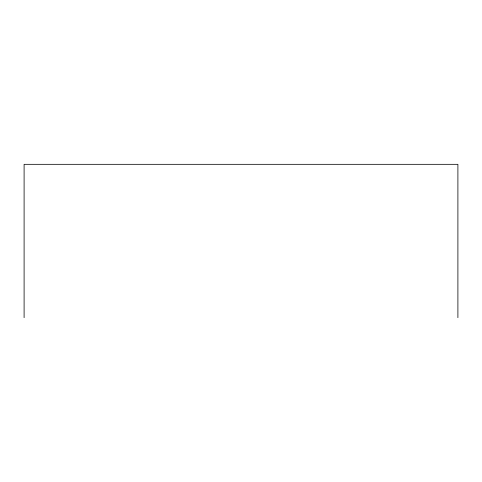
<?xml version="1.0" encoding="UTF-8"?>
<svg xmlns="http://www.w3.org/2000/svg" width="482" height="482" viewBox="0 0 482 482"><rect width="100%" height="100%" fill="white"/><g stroke="black" fill="none" stroke-linecap="round" stroke-linejoin="round"><path stroke-width="0.72" d="M457.9 317.674L457.9 164.326L24.1 164.326L24.1 317.674"/></g></svg>
